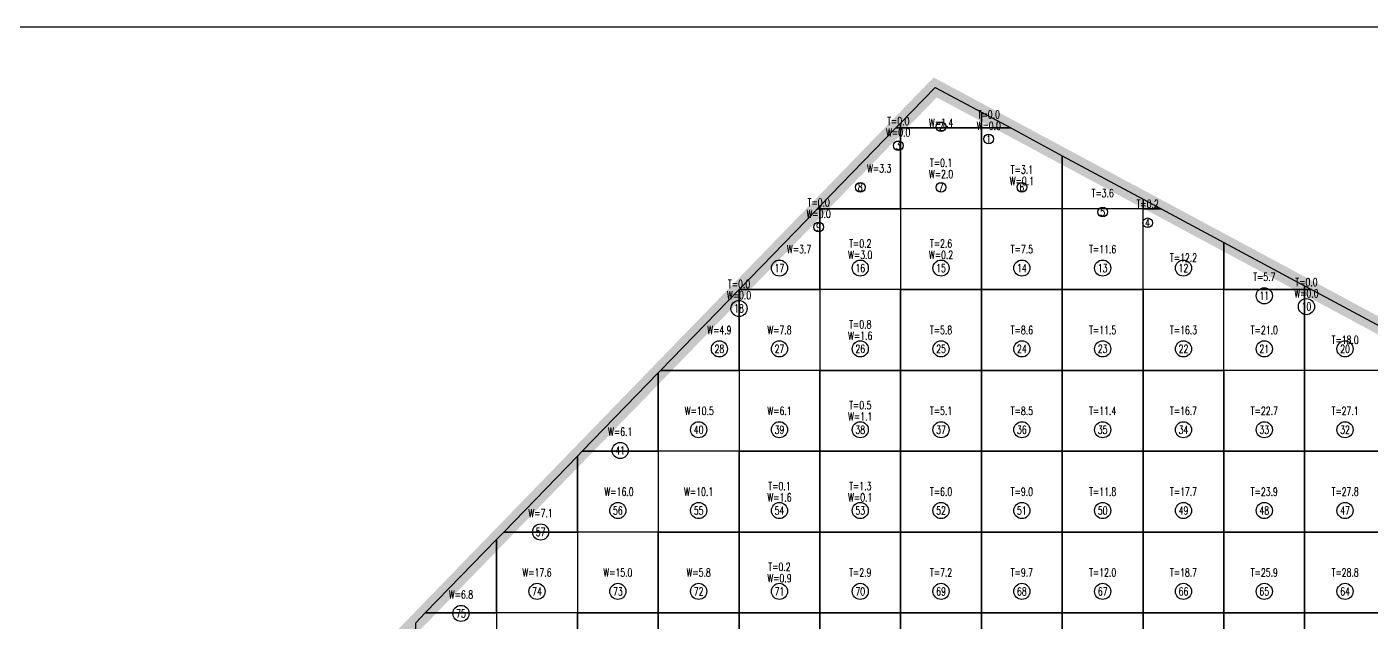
# Model space of a CAD drawing. Extents: x 4283 to 40403, y 1134 to 1764.
# Drawn here: x 28767.1 to 28822.5, y 1647.8 to 1672.4 of the extents above; entities that cross this region are included whole.
import ezdxf
from ezdxf.enums import TextEntityAlignment as Align

# ---------------------------------------------------------------- set-up
doc = ezdxf.new("R2010")
doc.units = 0
for name, color, linetype in [('tdz_2-3方格网', 2, 'Continuous'), ('tdz_2-3方格网计算', 7, 'Continuous'), ('tdz_土方计算图', 7, 'Continuous'), ('tdz_格田', 6, 'Continuous')]:
    doc.layers.add(name, color=color, linetype=linetype)
doc.styles.add('GLandNum', font='txt_____.ttf', dxfattribs={"width": 0.7, "height": 0.5})

msp = doc.modelspace()

# ---------------------------------------------------------------- linework, layer by layer
at = {"layer": 'tdz_2-3方格网', "linetype": 'Continuous'}
for points in [[(28806.434, 1668.835, 2284.469), (28806.434, 1668.188, 2284.461), (28803.101, 1668.188, 2284.679), (28803.101, 1668.392, 2284.647), (28804.525, 1669.86, 2284.625)], [(28807.639, 1668.188, 2284.371), (28806.434, 1668.188, 2284.461), (28806.434, 1668.835, 2284.469)], [(28802.903, 1668.188, 2284.651), (28803.101, 1668.188, 2284.679), (28803.101, 1664.855, 2284.569), (28799.767, 1664.855, 2284.707), (28799.767, 1664.957, 2284.701)], [(28803.101, 1668.392, 2284.647), (28803.101, 1668.188, 2284.679), (28802.903, 1668.188, 2284.651)], [(28803.101, 1664.855, 2284.569), (28803.101, 1668.188, 2284.679), (28806.434, 1668.188, 2284.461), (28806.434, 1664.855, 2284.335)], [(28809.767, 1667.045, 2284.197), (28809.767, 1664.855, 2284.105), (28806.434, 1664.855, 2284.335), (28806.434, 1668.188, 2284.461), (28807.639, 1668.188, 2284.371)], [(28813.101, 1665.255, 2283.956), (28813.101, 1664.855, 2283.933), (28809.767, 1664.855, 2284.105), (28809.767, 1667.045, 2284.197)], [(28799.668, 1664.855, 2284.703), (28799.767, 1664.855, 2284.707), (28799.767, 1661.521, 2284.641), (28796.434, 1661.521, 2284.755), (28796.434, 1661.523, 2284.755)], [(28799.767, 1664.957, 2284.701), (28799.767, 1664.855, 2284.707), (28799.668, 1664.855, 2284.703)], [(28799.767, 1661.521, 2284.641), (28799.767, 1664.855, 2284.707), (28803.101, 1664.855, 2284.569), (28803.101, 1661.521, 2284.314)], [(28803.101, 1664.855, 2284.569), (28803.101, 1661.521, 2284.314), (28806.434, 1661.521, 2284.172), (28806.434, 1664.855, 2284.335)], [(28806.434, 1664.855, 2284.335), (28806.434, 1661.521, 2284.172), (28809.767, 1661.521, 2284.065), (28809.767, 1664.855, 2284.105)], [(28809.767, 1664.855, 2284.105), (28809.767, 1661.521, 2284.065), (28813.101, 1661.521, 2283.917), (28813.101, 1664.855, 2283.933)], [(28813.847, 1664.855, 2283.919), (28813.101, 1664.855, 2283.933), (28813.101, 1665.255, 2283.956)], [(28816.434, 1663.466, 2283.795), (28816.434, 1661.521, 2283.703), (28813.101, 1661.521, 2283.917), (28813.101, 1664.855, 2283.933), (28813.847, 1664.855, 2283.919)], [(28819.767, 1661.676, 2283.634), (28819.767, 1661.521, 2283.629), (28816.434, 1661.521, 2283.703), (28816.434, 1663.466, 2283.795)], [(28796.432, 1661.521, 2284.755), (28796.434, 1661.521, 2284.755), (28796.434, 1658.188, 2284.837), (28793.197, 1658.188, 2284.807)], [(28796.434, 1661.523, 2284.755), (28796.434, 1661.521, 2284.755), (28796.432, 1661.521, 2284.755)], [(28796.434, 1658.188, 2284.837), (28796.434, 1661.521, 2284.755), (28799.767, 1661.521, 2284.641), (28799.767, 1658.188, 2284.605)], [(28799.767, 1661.521, 2284.641), (28799.767, 1658.188, 2284.605), (28803.101, 1658.188, 2284.32), (28803.101, 1661.521, 2284.314)], [(28803.101, 1661.521, 2284.314), (28803.101, 1658.188, 2284.32), (28806.434, 1658.188, 2284.158), (28806.434, 1661.521, 2284.172)], [(28806.434, 1661.521, 2284.172), (28806.434, 1658.188, 2284.158), (28809.767, 1658.188, 2284.053), (28809.767, 1661.521, 2284.065)], [(28809.767, 1661.521, 2284.065), (28809.767, 1658.188, 2284.053), (28813.101, 1658.188, 2283.892), (28813.101, 1661.521, 2283.917)], [(28813.101, 1661.521, 2283.917), (28813.101, 1658.188, 2283.892), (28816.434, 1658.188, 2283.681), (28816.434, 1661.521, 2283.703)], [(28816.434, 1658.188, 2283.681), (28816.434, 1661.521, 2283.703), (28819.767, 1661.521, 2283.629), (28819.767, 1658.188, 2283.47)], [(28820.056, 1661.521, 2283.62), (28819.767, 1661.521, 2283.629), (28819.767, 1661.676, 2283.634)], [(28823.101, 1659.886, 2283.473), (28823.101, 1658.188, 2283.328), (28819.767, 1658.188, 2283.47), (28819.767, 1661.521, 2283.629), (28820.056, 1661.521, 2283.62)], [(28793.101, 1658.088, 2284.808), (28793.101, 1654.855, 2285.107), (28789.962, 1654.855, 2284.859)], [(28793.197, 1658.188, 2284.807), (28796.434, 1658.188, 2284.837), (28796.434, 1654.855, 2284.627), (28793.101, 1654.855, 2285.107), (28793.101, 1658.088, 2284.808)], [(28796.434, 1658.188, 2284.837), (28796.434, 1654.855, 2284.627), (28799.767, 1654.855, 2284.486), (28799.767, 1658.188, 2284.605)], [(28799.767, 1658.188, 2284.605), (28799.767, 1654.855, 2284.486), (28803.101, 1654.855, 2284.345), (28803.101, 1658.188, 2284.32)], [(28803.101, 1658.188, 2284.32), (28803.101, 1654.855, 2284.345), (28806.434, 1654.855, 2284.109), (28806.434, 1658.188, 2284.158)], [(28806.434, 1658.188, 2284.158), (28806.434, 1654.855, 2284.109), (28809.767, 1654.855, 2284.035), (28809.767, 1658.188, 2284.053)], [(28809.767, 1658.188, 2284.053), (28809.767, 1654.855, 2284.035), (28813.101, 1654.855, 2283.851), (28813.101, 1658.188, 2283.892)], [(28813.101, 1658.188, 2283.892), (28813.101, 1654.855, 2283.851), (28816.434, 1654.855, 2283.627), (28816.434, 1658.188, 2283.681)], [(28816.434, 1658.188, 2283.681), (28816.434, 1654.855, 2283.627), (28819.767, 1654.855, 2283.415), (28819.767, 1658.188, 2283.47)], [(28819.767, 1658.188, 2283.47), (28819.767, 1654.855, 2283.415), (28823.101, 1654.855, 2283.292), (28823.101, 1658.188, 2283.328)], [(28789.962, 1654.855, 2284.859), (28793.101, 1654.855, 2285.107), (28793.101, 1651.521, 2284.842), (28789.767, 1651.521, 2285.333), (28789.767, 1654.654, 2284.862)], [(28793.101, 1654.855, 2285.107), (28793.101, 1651.521, 2284.842), (28796.434, 1651.521, 2284.507), (28796.434, 1654.855, 2284.627)], [(28796.434, 1654.855, 2284.627), (28796.434, 1651.521, 2284.507), (28799.767, 1651.521, 2284.366), (28799.767, 1654.855, 2284.486)], [(28799.767, 1654.855, 2284.486), (28799.767, 1651.521, 2284.366), (28803.101, 1651.521, 2284.225), (28803.101, 1654.855, 2284.345)], [(28803.101, 1654.855, 2284.345), (28803.101, 1651.521, 2284.225), (28806.434, 1651.521, 2284.044), (28806.434, 1654.855, 2284.109)], [(28806.434, 1654.855, 2284.109), (28806.434, 1651.521, 2284.044), (28809.767, 1651.521, 2283.997), (28809.767, 1654.855, 2284.035)], [(28809.767, 1654.855, 2284.035), (28809.767, 1651.521, 2283.997), (28813.101, 1651.521, 2283.79), (28813.101, 1654.855, 2283.851)], [(28813.101, 1654.855, 2283.851), (28813.101, 1651.521, 2283.79), (28816.434, 1651.521, 2283.569), (28816.434, 1654.855, 2283.627)], [(28816.434, 1654.855, 2283.627), (28816.434, 1651.521, 2283.569), (28819.767, 1651.521, 2283.347), (28819.767, 1654.855, 2283.415)], [(28819.767, 1654.855, 2283.415), (28819.767, 1651.521, 2283.347), (28823.101, 1651.521, 2283.275), (28823.101, 1654.855, 2283.292)], [(28789.767, 1654.654, 2284.862), (28789.767, 1651.521, 2285.333), (28786.727, 1651.521, 2284.911)], [(28786.727, 1651.521, 2284.911), (28789.767, 1651.521, 2285.333), (28789.767, 1648.188, 2284.895), (28786.434, 1648.188, 2285.333), (28786.434, 1651.219, 2284.916)], [(28789.767, 1651.521, 2285.333), (28789.767, 1648.188, 2284.895), (28793.101, 1648.188, 2284.643), (28793.101, 1651.521, 2284.842)], [(28793.101, 1651.521, 2284.842), (28793.101, 1648.188, 2284.643), (28796.434, 1648.188, 2284.525), (28796.434, 1651.521, 2284.507)], [(28796.434, 1651.521, 2284.507), (28796.434, 1648.188, 2284.525), (28799.767, 1648.188, 2284.364), (28799.767, 1651.521, 2284.366)], [(28799.767, 1651.521, 2284.366), (28799.767, 1648.188, 2284.364), (28803.101, 1648.188, 2284.204), (28803.101, 1651.521, 2284.225)], [(28803.101, 1651.521, 2284.225), (28803.101, 1648.188, 2284.204), (28806.434, 1648.188, 2284.009), (28806.434, 1651.521, 2284.044)], [(28806.434, 1651.521, 2284.044), (28806.434, 1648.188, 2284.009), (28809.767, 1648.188, 2283.961), (28809.767, 1651.521, 2283.997)], [(28809.767, 1651.521, 2283.997), (28809.767, 1648.188, 2283.961), (28813.101, 1648.188, 2283.803), (28813.101, 1651.521, 2283.79)], [(28813.101, 1651.521, 2283.79), (28813.101, 1648.188, 2283.803), (28816.434, 1648.188, 2283.451), (28816.434, 1651.521, 2283.569)], [(28816.434, 1651.521, 2283.569), (28816.434, 1648.188, 2283.451), (28819.767, 1648.188, 2283.265), (28819.767, 1651.521, 2283.347)], [(28819.767, 1651.521, 2283.347), (28819.767, 1648.188, 2283.265), (28823.101, 1648.188, 2283.229), (28823.101, 1651.521, 2283.275)], [(28786.434, 1651.219, 2284.916), (28786.434, 1648.188, 2285.333), (28783.492, 1648.188, 2284.963)], [(28783.492, 1648.188, 2284.963), (28786.434, 1648.188, 2285.333), (28786.434, 1644.855, 2285.185), (28783.101, 1644.855, 2285.287), (28783.101, 1647.785, 2284.969)], [(28786.434, 1648.188, 2285.333), (28786.434, 1644.855, 2285.185), (28789.767, 1644.855, 2284.89), (28789.767, 1648.188, 2284.895)], [(28789.767, 1648.188, 2284.895), (28789.767, 1644.855, 2284.89), (28793.101, 1644.855, 2284.631), (28793.101, 1648.188, 2284.643)], [(28793.101, 1648.188, 2284.643), (28793.101, 1644.855, 2284.631), (28796.434, 1644.855, 2284.571), (28796.434, 1648.188, 2284.525)], [(28796.434, 1648.188, 2284.525), (28796.434, 1644.855, 2284.571), (28799.767, 1644.855, 2284.459), (28799.767, 1648.188, 2284.364)], [(28799.767, 1648.188, 2284.364), (28799.767, 1644.855, 2284.459), (28803.101, 1644.855, 2284.284), (28803.101, 1648.188, 2284.204)], [(28803.101, 1648.188, 2284.204), (28803.101, 1644.855, 2284.284), (28806.434, 1644.855, 2283.989), (28806.434, 1648.188, 2284.009)], [(28806.434, 1648.188, 2284.009), (28806.434, 1644.855, 2283.989), (28809.767, 1644.855, 2283.815), (28809.767, 1648.188, 2283.961)], [(28809.767, 1648.188, 2283.961), (28809.767, 1644.855, 2283.815), (28813.101, 1644.855, 2283.855), (28813.101, 1648.188, 2283.803)], [(28813.101, 1648.188, 2283.803), (28813.101, 1644.855, 2283.855), (28816.434, 1644.855, 2283.521), (28816.434, 1648.188, 2283.451)], [(28816.434, 1648.188, 2283.451), (28816.434, 1644.855, 2283.521), (28819.767, 1644.855, 2283.294), (28819.767, 1648.188, 2283.265)], [(28819.767, 1648.188, 2283.265), (28819.767, 1644.855, 2283.294), (28823.101, 1644.855, 2283.211), (28823.101, 1648.188, 2283.229)]]:
    msp.add_polyline3d(points, close=True, dxfattribs=at)
at = {"layer": 'tdz_2-3方格网计算', "color": 7}
for centre, radius in [((28804.767, 1668.246), 0.2), ((28803.002, 1667.461), 0.2), ((28806.735, 1667.734), 0.2), ((28801.434, 1665.743), 0.2), ((28804.767, 1665.743), 0.2), ((28808.101, 1665.743), 0.2), ((28811.434, 1664.725), 0.2), ((28799.717, 1664.103), 0.2), ((28813.287, 1664.277), 0.2), ((28798.101, 1662.41), 0.333), ((28801.434, 1662.41), 0.333), ((28804.767, 1662.41), 0.333), ((28808.101, 1662.41), 0.333), ((28811.434, 1662.41), 0.333), ((28814.767, 1662.41), 0.333), ((28818.101, 1661.268), 0.333), ((28796.433, 1660.744), 0.333), ((28819.84, 1660.821), 0.333), ((28795.624, 1659.077), 0.333), ((28798.101, 1659.077), 0.333), ((28801.434, 1659.077), 0.333), ((28804.767, 1659.077), 0.333), ((28808.101, 1659.077), 0.333), ((28811.434, 1659.077), 0.333), ((28814.767, 1659.077), 0.333), ((28818.101, 1659.077), 0.333), ((28821.434, 1659.077), 0.333), ((28794.767, 1655.743), 0.333), ((28798.101, 1655.743), 0.333), ((28801.434, 1655.743), 0.333), ((28804.767, 1655.743), 0.333), ((28808.101, 1655.743), 0.333), ((28811.434, 1655.743), 0.333), ((28814.767, 1655.743), 0.333), ((28818.101, 1655.743), 0.333), ((28821.434, 1655.743), 0.333), ((28791.531, 1654.885), 0.333), ((28791.434, 1652.41), 0.333), ((28794.767, 1652.41), 0.333), ((28798.101, 1652.41), 0.333), ((28801.434, 1652.41), 0.333), ((28804.767, 1652.41), 0.333), ((28808.101, 1652.41), 0.333), ((28811.434, 1652.41), 0.333), ((28814.767, 1652.41), 0.333), ((28818.101, 1652.41), 0.333), ((28821.434, 1652.41), 0.333), ((28788.247, 1651.527), 0.333), ((28788.101, 1649.077), 0.333), ((28791.434, 1649.077), 0.333), ((28794.767, 1649.077), 0.333), ((28798.101, 1649.077), 0.333), ((28801.434, 1649.077), 0.333), ((28804.767, 1649.077), 0.333), ((28808.101, 1649.077), 0.333), ((28811.434, 1649.077), 0.333), ((28814.767, 1649.077), 0.333), ((28818.101, 1649.077), 0.333), ((28821.434, 1649.077), 0.333), ((28784.963, 1648.168), 0.333)]:
    msp.add_circle(centre, radius, dxfattribs=at)
at = {"layer": 'tdz_土方计算图', "linetype": 'Continuous'}
msp.add_lwpolyline([(28723.46, 1672.357), (28853.46, 1672.357)], dxfattribs=at)
at = {"layer": 'tdz_格田', "linetype": 'Continuous', "const_width": 0.667}
msp.add_lwpolyline([(28840.486, 1650.552), (28777.732, 1574.855), (28736.434, 1599.701), (28804.525, 1669.86), (28840.486, 1650.552)], close=True, dxfattribs=at)

# ---------------------------------------------------------------- texts
at = {"layer": 'tdz_2-3方格网计算', "color": 2, "style": 'GLandNum', "width": 0.7}
for s, p in [('T=0.0', (28803.002, 1668.472)), ('T=0.0', (28806.735, 1668.745)), ('T=0.1', (28804.767, 1666.755)), ('T=3.1', (28808.101, 1666.469)), ('T=0.0', (28799.717, 1665.114)), ('T=3.6', (28811.434, 1665.502)), ('T=0.2', (28813.287, 1665.055)), ('T=0.2', (28801.434, 1663.421)), ('T=2.6', (28804.767, 1663.421)), ('T=7.5', (28808.101, 1663.188)), ('T=11.6', (28811.434, 1663.188)), ('T=12.2', (28814.767, 1662.841)), ('T=5.7', (28818.101, 1662.046)), ('T=0.0', (28819.84, 1661.832)), ('T=0.0', (28796.433, 1661.755)), ('T=0.8', (28801.434, 1660.088)), ('T=5.8', (28804.767, 1659.855)), ('T=8.6', (28808.101, 1659.855)), ('T=11.5', (28811.434, 1659.855)), ('T=16.3', (28814.767, 1659.855)), ('T=21.0', (28818.101, 1659.855)), ('T=18.0', (28821.434, 1659.446)), ('T=0.5', (28801.434, 1656.755)), ('T=5.1', (28804.767, 1656.521)), ('T=8.5', (28808.101, 1656.521)), ('T=11.4', (28811.434, 1656.521)), ('T=16.7', (28814.767, 1656.521)), ('T=22.7', (28818.101, 1656.521)), ('T=27.1', (28821.434, 1656.521)), ('T=0.1', (28798.101, 1653.421)), ('T=1.3', (28801.434, 1653.421)), ('T=6.0', (28804.767, 1653.188)), ('T=9.0', (28808.101, 1653.188)), ('T=11.8', (28811.434, 1653.188)), ('T=17.7', (28814.767, 1653.188)), ('T=23.9', (28818.101, 1653.188)), ('T=27.8', (28821.434, 1653.188)), ('T=0.2', (28798.101, 1650.088)), ('T=2.9', (28801.434, 1649.855)), ('T=7.2', (28804.767, 1649.855)), ('T=9.7', (28808.101, 1649.855)), ('T=12.0', (28811.434, 1649.855)), ('T=18.7', (28814.767, 1649.855)), ('T=25.9', (28818.101, 1649.855)), ('T=28.8', (28821.434, 1649.855))]:
    msp.add_text(s, height=0.3333, dxfattribs=at).set_placement(p, align=Align.MIDDLE_CENTER)
at = {"layer": 'tdz_2-3方格网计算', "color": 173, "style": 'GLandNum', "width": 0.7}
for s, p in [('W=0.0', (28803.002, 1668.006)), ('W=1.4', (28804.767, 1668.401)), ('W=0.0', (28806.735, 1668.278)), ('W=3.3', (28802.218, 1666.521)), ('W=2.0', (28804.767, 1666.288)), ('W=0.1', (28808.101, 1666.002)), ('W=0.0', (28799.717, 1664.647)), ('W=3.7', (28798.909, 1663.188)), ('W=3.0', (28801.434, 1662.955)), ('W=0.2', (28804.767, 1662.955)), ('W=0.0', (28796.433, 1661.288)), ('W=0.0', (28819.84, 1661.365)), ('W=4.9', (28795.624, 1659.855)), ('W=7.8', (28798.101, 1659.855)), ('W=1.6', (28801.434, 1659.621)), ('W=10.5', (28794.792, 1656.521)), ('W=6.1', (28798.101, 1656.521)), ('W=1.1', (28801.434, 1656.288)), ('W=6.1', (28791.531, 1655.663)), ('W=16.0', (28791.483, 1653.188)), ('W=10.1', (28794.767, 1653.188)), ('W=1.6', (28798.101, 1652.955)), ('W=0.1', (28801.434, 1652.955)), ('W=7.1', (28788.247, 1652.304)), ('W=17.6', (28788.101, 1649.855)), ('W=15.0', (28791.434, 1649.855)), ('W=5.8', (28794.767, 1649.855)), ('W=0.9', (28798.101, 1649.621)), ('W=6.8', (28784.963, 1648.946))]:
    msp.add_text(s, height=0.3333, dxfattribs=at).set_placement(p, align=Align.MIDDLE_CENTER)
at = {"layer": 'tdz_2-3方格网计算', "color": 7, "style": 'GLandNum', "width": 0.7}
for s, height, p in [('2', 0.333, (28804.767, 1668.246)), ('3', 0.333, (28803.002, 1667.461)), ('1', 0.333, (28806.735, 1667.734)), ('8', 0.333, (28801.434, 1665.743)), ('7', 0.333, (28804.767, 1665.743)), ('6', 0.333, (28808.101, 1665.743)), ('5', 0.333, (28811.434, 1664.725)), ('9', 0.333, (28799.717, 1664.103)), ('4', 0.333, (28813.287, 1664.277)), ('17', 0.3333, (28798.101, 1662.41)), ('16', 0.3333, (28801.434, 1662.41)), ('15', 0.3333, (28804.767, 1662.41)), ('14', 0.3333, (28808.101, 1662.41)), ('13', 0.3333, (28811.434, 1662.41)), ('12', 0.3333, (28814.767, 1662.41)), ('11', 0.3333, (28818.101, 1661.268)), ('18', 0.3333, (28796.433, 1660.744)), ('10', 0.3333, (28819.84, 1660.821)), ('28', 0.3333, (28795.624, 1659.077)), ('27', 0.3333, (28798.101, 1659.077)), ('26', 0.3333, (28801.434, 1659.077)), ('25', 0.3333, (28804.767, 1659.077)), ('24', 0.3333, (28808.101, 1659.077)), ('23', 0.3333, (28811.434, 1659.077)), ('22', 0.3333, (28814.767, 1659.077)), ('21', 0.3333, (28818.101, 1659.077)), ('20', 0.3333, (28821.434, 1659.077)), ('40', 0.3333, (28794.767, 1655.743)), ('39', 0.3333, (28798.101, 1655.743)), ('38', 0.3333, (28801.434, 1655.743)), ('37', 0.3333, (28804.767, 1655.743)), ('36', 0.3333, (28808.101, 1655.743)), ('35', 0.3333, (28811.434, 1655.743)), ('34', 0.3333, (28814.767, 1655.743)), ('33', 0.3333, (28818.101, 1655.743)), ('32', 0.3333, (28821.434, 1655.743)), ('41', 0.3333, (28791.531, 1654.885)), ('56', 0.3333, (28791.434, 1652.41)), ('55', 0.3333, (28794.767, 1652.41)), ('54', 0.3333, (28798.101, 1652.41)), ('53', 0.3333, (28801.434, 1652.41)), ('52', 0.3333, (28804.767, 1652.41)), ('51', 0.3333, (28808.101, 1652.41)), ('50', 0.3333, (28811.434, 1652.41)), ('49', 0.3333, (28814.767, 1652.41)), ('48', 0.3333, (28818.101, 1652.41)), ('47', 0.3333, (28821.434, 1652.41)), ('57', 0.3333, (28788.247, 1651.527)), ('74', 0.3333, (28788.101, 1649.077)), ('73', 0.3333, (28791.434, 1649.077)), ('72', 0.3333, (28794.767, 1649.077)), ('71', 0.3333, (28798.101, 1649.077)), ('70', 0.3333, (28801.434, 1649.077)), ('69', 0.3333, (28804.767, 1649.077)), ('68', 0.3333, (28808.101, 1649.077)), ('67', 0.3333, (28811.434, 1649.077)), ('66', 0.3333, (28814.767, 1649.077)), ('65', 0.3333, (28818.101, 1649.077)), ('64', 0.3333, (28821.434, 1649.077)), ('75', 0.3333, (28784.963, 1648.168))]:
    msp.add_text(s, height=height, dxfattribs=at).set_placement(p, align=Align.MIDDLE_CENTER)

doc.saveas('drawing.dxf')
